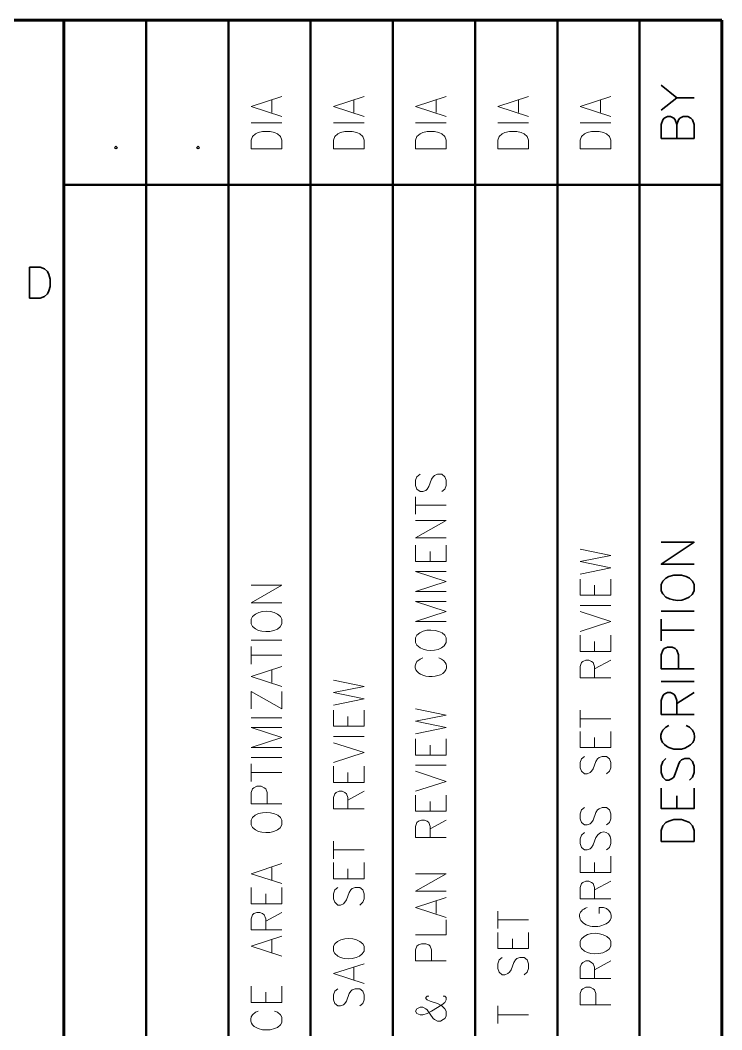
# Model space of a CAD drawing. Header units: inches. Extents: x 5 to 516, y -193 to 129.
# Drawn here: x 57.057 to 59.901, y -167.277 to -163.186 of the extents above; entities that cross this region are included whole.
import ezdxf

# ---------------------------------------------------------------- set-up
doc = ezdxf.new("R2010")
doc.units = ezdxf.units.IN
doc.header["$MEASUREMENT"] = 0
doc.layers.add('PDF7_Geometry', color=7, linetype='Continuous')

msp = doc.modelspace()

# ---------------------------------------------------------------- linework, layer by layer
at = {"layer": 'PDF7_Geometry', "lineweight": 60}
for points in [[(59.9013316, -193.1846724), (59.9013316, -163.1857822), (14.901328, -163.1857822), (14.901328, -193.1846724)], [(57.2346648, -163.1857822), (57.2346648, -193.1846724)]]:
    msp.add_lwpolyline(points, dxfattribs=at)
at = {"layer": 'PDF7_Geometry', "lineweight": 50}
for points in [[(57.5679981, -163.1857822), (57.5679981, -169.519116)], [(57.9013315, -163.1857822), (57.9013315, -169.519116)], [(58.2346648, -163.1857822), (58.2346648, -169.519116)], [(58.5679982, -163.1857822), (58.5679982, -169.519116)], [(58.9013316, -163.1857822), (58.9013316, -169.519116)], [(59.2346649, -163.1857822), (59.2346649, -169.519116)], [(59.5679983, -163.1857822), (59.5679983, -169.519116)], [(57.2346648, -163.8524489), (59.9013316, -163.8524489)]]:
    msp.add_lwpolyline(points, dxfattribs=at)
at = {"layer": 'PDF7_Geometry', "lineweight": 35}
for points in [[(59.6557759, -163.449115), (59.7191092, -163.5002261)], [(59.6557759, -163.5502254), (59.7191092, -163.5002254), (59.7891092, -163.5002254)], [(59.7891095, -163.6646709), (59.6557761, -163.6646709), (59.6557761, -163.6080042), (59.6624428, -163.5891153), (59.6679983, -163.5824486), (59.6813317, -163.575782), (59.6935539, -163.575782), (59.7068872, -163.5824486), (59.7124428, -163.5891153), (59.7191095, -163.6080042), (59.7191095, -163.6646709)], [(59.7191092, -163.6080054), (59.7257759, -163.5891165), (59.7313314, -163.5824498), (59.7446648, -163.5757831), (59.7635536, -163.5757831), (59.7757759, -163.5824498), (59.7824425, -163.5891165), (59.7891092, -163.6080054), (59.7891092, -163.664672)], [(59.7891095, -165.3902275), (59.6557761, -165.3902275), (59.7891095, -165.3013387), (59.6557761, -165.3013387)], [(59.7891092, -165.4980043), (59.7891092, -165.4724488), (59.7824426, -165.4591154), (59.7702203, -165.4468932), (59.756887, -165.4402266), (59.7379981, -165.434671), (59.706887, -165.434671), (59.686887, -165.4402266), (59.6746648, -165.4468932), (59.6624426, -165.4591154), (59.6557759, -165.4724488), (59.6557759, -165.4980043), (59.6624426, -165.5102266), (59.6746648, -165.5235599)], [(59.6557759, -165.5802277), (59.7891092, -165.5802277)], [(59.6557759, -165.7013373), (59.6557759, -165.6124484)], [(59.6557759, -165.6568924), (59.7891092, -165.6568924)], [(59.7891095, -165.8146706), (59.6557761, -165.8146706), (59.6557761, -165.7580039), (59.6624428, -165.739115), (59.6679983, -165.7324483), (59.6813317, -165.7257817), (59.7002206, -165.7257817), (59.7124428, -165.7324483), (59.7191095, -165.739115), (59.7257761, -165.7580039), (59.7257761, -165.8146706)], [(59.6557759, -165.8657819), (59.7891092, -165.8657819)], [(59.7891095, -165.9991166), (59.6557761, -165.9991166), (59.6557761, -165.9424499), (59.6624428, -165.923561), (59.6679983, -165.9168943), (59.6813317, -165.9102277), (59.6935539, -165.9102277), (59.7068872, -165.9168943), (59.7124428, -165.923561), (59.7191095, -165.9424499), (59.7191095, -165.9991166)], [(59.7191092, -165.9546717), (59.7891092, -165.9102272)], [(59.6868872, -166.0435615), (59.6746649, -166.0502281), (59.6624427, -166.0624504)], [(59.7824427, -166.0624504), (59.7702205, -166.0502281), (59.7568872, -166.0435615)], [(59.6868872, -166.1324504), (59.7068872, -166.139117), (59.7379983, -166.139117)], [(59.6746649, -166.1768939), (59.6624426, -166.1902272), (59.655776, -166.2091161), (59.655776, -166.2346717), (59.6624426, -166.2535606), (59.6746649, -166.2657828), (59.6868871, -166.2657828), (59.7002204, -166.2591161), (59.7068871, -166.2535606), (59.7124426, -166.2402273), (59.725776, -166.2024495), (59.7313315, -166.1902272), (59.7379982, -166.1835606), (59.7513315, -166.1768939), (59.7702204, -166.1768939), (59.7824426, -166.1902272), (59.7891093, -166.2091161), (59.7891093, -166.2346717), (59.7824426, -166.2535606), (59.7702204, -166.2657828)], [(59.7891095, -166.2980047), (59.7891095, -166.3802269), (59.6557761, -166.3802269), (59.6557761, -166.2980047)], [(59.7191092, -166.3802269), (59.7191092, -166.3291158)]]:
    msp.add_lwpolyline(points, dxfattribs=at)
at = {"layer": 'PDF7_Geometry', "lineweight": 15}
for points in [[(58.1179981, -163.5757833), (57.9935537, -163.5357833), (58.1179981, -163.4946722)], [(58.076887, -163.5602261), (58.076887, -163.5102261)], [(58.4513315, -163.5757833), (58.326887, -163.5357833), (58.4513315, -163.4946722)], [(58.4102203, -163.5602261), (58.4102203, -163.5102261)], [(58.7846648, -163.5757833), (58.6602204, -163.5357833), (58.7846648, -163.4946722)], [(58.7435537, -163.5602261), (58.7435537, -163.5102261)], [(59.1179982, -163.5757833), (58.9935537, -163.5357833), (59.1179982, -163.4946722)], [(59.0768871, -163.5602261), (59.0768871, -163.5102261)], [(59.4513316, -163.5757833), (59.3268871, -163.5357833), (59.4513316, -163.4946722)], [(59.4102204, -163.5602261), (59.4102204, -163.5102261)], [(57.9935536, -163.6013367), (58.1179981, -163.6013367)], [(58.326887, -163.6013367), (58.4513315, -163.6013367)], [(58.6602204, -163.6013367), (58.7846648, -163.6013367)], [(58.9935537, -163.6013367), (59.1179982, -163.6013367)], [(59.3268871, -163.6013367), (59.4513315, -163.6013367)], [(58.6779983, -165.0257821), (58.665776, -165.0357821), (58.6602205, -165.0502265), (58.6602205, -165.0713376), (58.665776, -165.0857821), (58.6779983, -165.0957821), (58.6891094, -165.0957821), (58.7013316, -165.0913376), (58.7068872, -165.0857821), (58.7135538, -165.0757821), (58.7246649, -165.0457821), (58.7313316, -165.0357821), (58.7368872, -165.0302265), (58.7491094, -165.0257821), (58.7668872, -165.0257821), (58.7791094, -165.0357821), (58.7846649, -165.0502265), (58.7846649, -165.0713376), (58.7791094, -165.0857821), (58.7668872, -165.0957821)], [(58.6602204, -165.1868946), (58.6602204, -165.1168946)], [(58.6602204, -165.1513382), (58.7846648, -165.1513382)], [(58.7846648, -165.2835607), (58.6602204, -165.2835607), (58.7846648, -165.2124496), (58.6602204, -165.2124496)], [(58.7846648, -165.3135591), (58.7846648, -165.3791146), (58.6602204, -165.3791146), (58.6602204, -165.3135591)], [(58.7191091, -165.3791146), (58.7191091, -165.3391146)], [(59.3268871, -165.4302259), (59.4513315, -165.4046704), (59.3268871, -165.3791148), (59.4513315, -165.3546704), (59.3268871, -165.3291148)], [(58.7846648, -165.5013387), (58.6602204, -165.5013387), (58.7846648, -165.4602276), (58.6602204, -165.4202275), (58.7846648, -165.4202275)], [(58.1179981, -165.5468935), (57.9935537, -165.5468935), (58.1179981, -165.4757824), (57.9935537, -165.4757824)], [(59.4513316, -165.4502281), (59.4513316, -165.5157837), (59.3268871, -165.5157837), (59.3268871, -165.4502281)], [(59.3857758, -165.5157837), (59.3857758, -165.4757837)], [(58.7846648, -165.6224483), (58.6602204, -165.6224483), (58.7846648, -165.5813371), (58.6602204, -165.5413371), (58.7846648, -165.5413371)], [(59.3268871, -165.5568942), (59.4513315, -165.5568942)], [(57.9991092, -165.602449), (57.9935536, -165.612449), (57.9935536, -165.632449), (57.9991092, -165.642449), (58.0113314, -165.652449)], [(58.1179981, -165.632449), (58.1179981, -165.612449), (58.1124425, -165.602449)], [(59.3268871, -165.6624489), (59.4513315, -165.6224489), (59.3268871, -165.5813378)], [(58.6657759, -165.6780037), (58.6602204, -165.6880037), (58.6602204, -165.7080037), (58.6657759, -165.7180037), (58.6779981, -165.7291148)], [(58.7846648, -165.7080037), (58.7846648, -165.6880037), (58.7791093, -165.6780037)], [(59.4513316, -165.6780045), (59.4513316, -165.7435601), (59.3268871, -165.7435601), (59.3268871, -165.6780045)], [(57.9935536, -165.6980053), (58.1179981, -165.6980053)], [(57.9935536, -165.7946714), (57.9935536, -165.7235603)], [(59.3857758, -165.7435601), (59.3857758, -165.7035601)], [(57.9935536, -165.759115), (58.1179981, -165.759115)], [(58.6891092, -165.7691157), (58.6779981, -165.7746713), (58.6657759, -165.7846713)], [(58.1179981, -165.8857833), (57.9935537, -165.8446722), (58.1179981, -165.8046722)], [(59.4513316, -165.850227), (59.3268871, -165.850227), (59.3268871, -165.8046714), (59.3324427, -165.7891158), (59.3379982, -165.7846714), (59.3502204, -165.7791158), (59.3624427, -165.7791158), (59.3735538, -165.7846714), (59.3802204, -165.7891158), (59.385776, -165.8046714), (59.385776, -165.850227)], [(59.3857758, -165.8146706), (59.4513314, -165.779115)], [(58.076887, -165.8702261), (58.076887, -165.819115)], [(58.326887, -165.9613381), (58.4513315, -165.9357825), (58.326887, -165.910227), (58.4513315, -165.8857825), (58.326887, -165.860227)], [(58.1179981, -165.9057819), (58.1179981, -165.976893), (57.9935537, -165.9057819), (57.9935537, -165.976893)], [(57.9935536, -166.0124494), (58.1179981, -166.0124494)], [(58.4513315, -165.981338), (58.4513315, -166.0468935), (58.326887, -166.0468935), (58.326887, -165.981338)], [(58.3857758, -166.0468935), (58.3857758, -166.0068935)], [(58.6602204, -166.0780034), (58.7846648, -166.0524478), (58.6602204, -166.0268923), (58.7846648, -166.0013367), (58.6602204, -165.9768923)], [(59.3268871, -166.05245), (59.3268871, -165.9813389)], [(59.3268871, -166.0168936), (59.4513315, -166.0168936)], [(58.1179981, -166.133559), (57.9935537, -166.133559), (58.1179981, -166.0924478), (57.9935537, -166.0524478), (58.1179981, -166.0524478)], [(58.326887, -166.0880041), (58.4513315, -166.0880041)], [(58.7846648, -166.0980056), (58.7846648, -166.1635611), (58.6602204, -166.1635611), (58.6602204, -166.0980056)], [(59.4513316, -166.0680034), (59.4513316, -166.133559), (59.3268871, -166.133559), (59.3268871, -166.0680034)], [(59.3857758, -166.133559), (59.3857758, -166.0924478)], [(58.326887, -166.193561), (58.4513315, -166.153561), (58.326887, -166.113561)], [(58.7191091, -166.1635611), (58.7191091, -166.1235611)], [(57.9935536, -166.1735596), (58.1179981, -166.1735596)], [(59.344665, -166.1691153), (59.3324428, -166.1791153), (59.3268872, -166.1935598), (59.3268872, -166.2146709), (59.3324428, -166.2291153), (59.344665, -166.2391153), (59.3557761, -166.2391153), (59.3679983, -166.2346709), (59.3735539, -166.2291153), (59.3802205, -166.2191153), (59.3913317, -166.1891153), (59.3979983, -166.1791153), (59.4035539, -166.1735598), (59.4157761, -166.1691153), (59.4335539, -166.1691153), (59.4457761, -166.1791153), (59.4513317, -166.1935598), (59.4513317, -166.2146709), (59.4457761, -166.2291153), (59.4335539, -166.2391153)], [(57.9935536, -166.270228), (57.9935536, -166.1991169)], [(58.4513315, -166.2091167), (58.4513315, -166.2746722), (58.326887, -166.2746722), (58.326887, -166.2091167)], [(58.6602204, -166.2046717), (58.7846648, -166.2046717)], [(57.9935536, -166.2346716), (58.1179981, -166.2346716)], [(58.3857758, -166.2746722), (58.3857758, -166.2346722)], [(58.6602204, -166.3102264), (58.7846648, -166.2702264), (58.6602204, -166.2291152)], [(58.1179981, -166.3613377), (57.9935537, -166.3613377), (57.9935537, -166.3157821), (57.9991092, -166.3002265), (58.0046648, -166.2957821), (58.016887, -166.2902265), (58.0346648, -166.2902265), (58.046887, -166.2957821), (58.0524426, -166.3002265), (58.0579981, -166.3157821), (58.0579981, -166.3613377)], [(58.4513315, -166.3813391), (58.326887, -166.3813391), (58.326887, -166.3357835), (58.3324426, -166.320228), (58.3379981, -166.3157835), (58.3502204, -166.310228), (58.3624426, -166.310228), (58.3735537, -166.3157835), (58.3802204, -166.320228), (58.3857759, -166.3357835), (58.3857759, -166.3813391)], [(58.3857758, -166.3457827), (58.4513313, -166.3102272)], [(58.7846648, -166.325782), (58.7846648, -166.3913376), (58.6602204, -166.3913376), (58.6602204, -166.325782)], [(58.7191091, -166.3913376), (58.7191091, -166.3513376)], [(59.344665, -166.3757826), (59.3324428, -166.3857826), (59.3268872, -166.4013382), (59.3268872, -166.4213382), (59.3324428, -166.4368938), (59.344665, -166.4468938), (59.3557761, -166.4468938), (59.3679983, -166.4424493), (59.3735539, -166.4368938), (59.3802205, -166.4268938), (59.3913317, -166.3968938), (59.3979983, -166.3857826), (59.4035539, -166.3813382), (59.4157761, -166.3757826), (59.4335539, -166.3757826), (59.4457761, -166.3857826), (59.4513317, -166.4013382), (59.4513317, -166.4213382), (59.4457761, -166.4368938), (59.4335539, -166.4468938)], [(57.9991092, -166.4168931), (57.9935536, -166.4268931), (57.9935536, -166.4468931), (57.9991092, -166.4568931), (58.0113314, -166.4668931)], [(58.1179981, -166.4468931), (58.1179981, -166.4268931), (58.1124425, -166.4168931)], [(58.7846648, -166.4980044), (58.6602204, -166.4980044), (58.6602204, -166.4524489), (58.6657759, -166.4368933), (58.6713315, -166.4313377), (58.6835537, -166.4268933), (58.6957759, -166.4268933), (58.7068871, -166.4313377), (58.7135537, -166.4368933), (58.7191093, -166.4524489), (58.7191093, -166.4980044)], [(58.7191091, -166.462448), (58.7846647, -166.4268925)], [(59.344665, -166.476893), (59.3324428, -166.4880041), (59.3268872, -166.5024486), (59.3268872, -166.5224486), (59.3324428, -166.5380042), (59.344665, -166.5480042), (59.3557761, -166.5480042), (59.3679983, -166.5435597), (59.3735539, -166.5380042), (59.3802205, -166.5280041), (59.3913317, -166.4980041)], [(58.326887, -166.5835599), (58.326887, -166.5124488)], [(58.326887, -166.5480058), (58.4513315, -166.5480058)], [(59.4513317, -166.5224486), (59.4457761, -166.5380042), (59.4335539, -166.5480042)], [(59.4513316, -166.5735599), (59.4513316, -166.6391155), (59.3268871, -166.6391155), (59.3268871, -166.5735599)], [(58.1179981, -166.6846703), (57.9935537, -166.6446703), (58.1179981, -166.6035592)], [(58.076887, -166.6691154), (58.076887, -166.6191154)], [(58.4513315, -166.5991155), (58.4513315, -166.6646711), (58.326887, -166.6646711), (58.326887, -166.5991155)], [(58.3857758, -166.6646711), (58.3857758, -166.6246711)], [(59.3857758, -166.6391155), (59.3857758, -166.5991154)], [(58.7846648, -166.7146725), (58.6602204, -166.7146725), (58.7846648, -166.6446725), (58.6602204, -166.6446725)], [(58.1179981, -166.7002282), (58.1179981, -166.7657838), (57.9935537, -166.7657838), (57.9935537, -166.7002282)], [(58.3446649, -166.7002275), (58.3324427, -166.7102275), (58.3268871, -166.725783), (58.3268871, -166.745783), (58.3324427, -166.7602275), (58.3446649, -166.7713386), (58.355776, -166.7713386), (58.3679982, -166.765783), (58.3735538, -166.7602275), (58.3802205, -166.7502275), (58.3913316, -166.7202275), (58.3979982, -166.7102275), (58.4035538, -166.7046719), (58.415776, -166.7002275), (58.4335538, -166.7002275), (58.445776, -166.7102275), (58.4513316, -166.725783), (58.4513316, -166.745783), (58.445776, -166.7602275), (58.4335538, -166.7713386)], [(59.4513316, -166.7457823), (59.3268871, -166.7457823), (59.3268871, -166.7002267), (59.3324427, -166.6846712), (59.3379982, -166.6802267), (59.3502204, -166.6746712), (59.3624427, -166.6746712), (59.3735538, -166.6802267), (59.3802204, -166.6846712), (59.385776, -166.7002267), (59.385776, -166.7457823)], [(59.3857758, -166.7102282), (59.4513314, -166.6746726)], [(58.0524424, -166.7657838), (58.0524424, -166.7257838)], [(58.7846648, -166.8213393), (58.6602204, -166.7813393), (58.7846648, -166.7402282)], [(58.7435537, -166.8057821), (58.7435537, -166.7557821)], [(59.4335537, -166.7857831), (59.4213315, -166.7813387), (59.4035537, -166.7813387), (59.4035537, -166.8057831)], [(58.1179981, -166.8724484), (57.9935537, -166.8724484), (57.9935537, -166.8268928), (57.9991092, -166.8113372), (58.0046648, -166.8057817), (58.016887, -166.8013372), (58.0291092, -166.8013372), (58.0402203, -166.8057817), (58.046887, -166.8113372), (58.0524426, -166.8268928), (58.0524426, -166.8724484)], [(58.0524424, -166.8368942), (58.117998, -166.8013387)], [(58.6602204, -166.8924498), (58.7846648, -166.8924498), (58.7846648, -166.8313387)], [(58.9935537, -166.8668942), (58.9935537, -166.795783)], [(58.9935537, -166.8313378), (59.1179982, -166.8313378)], [(58.1179981, -166.9780053), (57.9935537, -166.9380053), (58.1179981, -166.8968942)], [(58.076887, -166.9635603), (58.076887, -166.9124492)], [(59.1179982, -166.8824498), (59.1179982, -166.9480054), (58.9935537, -166.9480054), (58.9935537, -166.8824498)], [(59.0524425, -166.9480054), (59.0524425, -166.9080054)], [(59.3324426, -166.9080046), (59.3268871, -166.9180046), (59.3268871, -166.9380046), (59.3324426, -166.9480046), (59.3446649, -166.9580046)], [(59.4513315, -166.9380046), (59.4513315, -166.9180046), (59.445776, -166.9080046)], [(58.3324426, -166.9280038), (58.326887, -166.9380038), (58.326887, -166.9580038), (58.3324426, -166.9680038), (58.3446648, -166.9780038)], [(58.4513315, -166.9580038), (58.4513315, -166.9380038), (58.4457759, -166.9280038)], [(58.7846648, -166.9980045), (58.6602204, -166.9980045), (58.6602204, -166.9524489), (58.6657759, -166.9380045), (58.6713315, -166.9324489), (58.6835537, -166.9280045), (58.7013315, -166.9280045), (58.7135537, -166.9324489), (58.7191093, -166.9380045), (58.7246648, -166.9524489), (58.7246648, -166.9980045)], [(59.0113316, -166.9835595), (58.9991094, -166.9935595), (58.9935538, -167.009115), (58.9935538, -167.029115), (58.9991094, -167.0435595), (59.0113316, -167.0546706), (59.0224427, -167.0546706), (59.034665, -167.049115), (59.0402205, -167.0435595), (59.0468872, -167.0335595), (59.0579983, -167.0035595), (59.064665, -166.9935595), (59.0702205, -166.9880039), (59.0824427, -166.9835595), (59.1002205, -166.9835595), (59.1124427, -166.9935595), (59.1179983, -167.009115), (59.1179983, -167.029115), (59.1124427, -167.0435595), (59.1002205, -167.0546706)], [(59.4513316, -167.0691149), (59.3268871, -167.0691149), (59.3268871, -167.0235594), (59.3324427, -167.0091149), (59.3379982, -167.0035594), (59.3502204, -166.9980038), (59.3624427, -166.9980038), (59.3735538, -167.0035594), (59.3802204, -167.0091149), (59.385776, -167.0235594), (59.385776, -167.0691149)], [(59.3857758, -167.0335608), (59.4513314, -166.9980053)], [(58.4513315, -167.0891164), (58.326887, -167.0491164), (58.4513315, -167.0091164)], [(58.4102203, -167.0746714), (58.4102203, -167.0235603)], [(58.1179981, -167.1002278), (58.1179981, -167.1657833), (57.9935537, -167.1657833), (57.9935537, -167.1002278)], [(58.3446649, -167.1102278), (58.3324427, -167.1202278), (58.3268871, -167.1346722), (58.3268871, -167.1557833), (58.3324427, -167.1702278), (58.3446649, -167.1802278), (58.355776, -167.1802278), (58.3679982, -167.1757833), (58.3735538, -167.1702278), (58.3802205, -167.1602278), (58.3913316, -167.1302278), (58.3979982, -167.1202278), (58.4035538, -167.1146722), (58.415776, -167.1102278), (58.4335538, -167.1102278), (58.445776, -167.1202278), (58.4513316, -167.1346722), (58.4513316, -167.1557833), (58.445776, -167.1702278), (58.4335538, -167.1802278)], [(59.4513316, -167.1757818), (59.3268871, -167.1757818), (59.3268871, -167.1302262), (59.3324427, -167.1146707), (59.3379982, -167.1102262), (59.3502204, -167.1046707), (59.3679982, -167.1046707), (59.3802204, -167.1102262), (59.385776, -167.1146707), (59.3913316, -167.1302262), (59.3913316, -167.1757818)], [(58.0524424, -167.1657833), (58.0524424, -167.1246722)], [(58.7135538, -167.1402277), (58.7068871, -167.1402277), (58.7013316, -167.1457832), (58.7013316, -167.1502277), (58.7068871, -167.1557832), (58.7191093, -167.1602277), (58.7491093, -167.1702277), (58.7668871, -167.1802277), (58.7791093, -167.1913388), (58.7846649, -167.2013388), (58.7846649, -167.2213388), (58.7791093, -167.2313388), (58.7724427, -167.2357833), (58.7613316, -167.2413388), (58.7491093, -167.2413388), (58.7368871, -167.2357833), (58.7313316, -167.2313388), (58.7068871, -167.1957832), (58.7013316, -167.1913388), (58.6891093, -167.1857832), (58.6779982, -167.1857832), (58.665776, -167.1913388), (58.6602204, -167.2013388), (58.665776, -167.2113388), (58.6779982, -167.2157832), (58.6891093, -167.2157832), (58.7068871, -167.2113388), (58.7246649, -167.2013388), (58.7668871, -167.1757832), (58.7791093, -167.1657832), (58.7846649, -167.1557832), (58.7846649, -167.1457832), (58.7791093, -167.1402277), (58.7724427, -167.1402277)], [(58.0224425, -167.2013374), (58.0113314, -167.2057819), (57.9991091, -167.2157819)], [(58.0224425, -167.2713375), (58.0402203, -167.276893), (58.0702203, -167.276893), (58.087998, -167.2713375), (58.1002203, -167.266893), (58.1124425, -167.256893), (58.117998, -167.246893), (58.117998, -167.2257819), (58.1124425, -167.2157819), (58.1002203, -167.2057819), (58.087998, -167.2013374)], [(58.9935537, -167.2513388), (58.9935537, -167.1802277)], [(58.9935537, -167.2157824), (59.1179982, -167.2157824)]]:
    msp.add_lwpolyline(points, dxfattribs=at)
for points in [[(58.1179981, -163.7068936), (57.9935537, -163.7068936), (57.9935537, -163.6713381), (57.9991092, -163.6568936), (58.0113314, -163.6468936), (58.0224426, -163.6413381), (58.0402203, -163.6368936), (58.0702203, -163.6368936), (58.0879981, -163.6413381), (58.1002203, -163.6468936), (58.1124426, -163.6568936), (58.1179981, -163.6713381)], [(58.4513315, -163.7068936), (58.326887, -163.7068936), (58.326887, -163.6713381), (58.3324426, -163.6568936), (58.3446648, -163.6468936), (58.3557759, -163.6413381), (58.3735537, -163.6368936), (58.4035537, -163.6368936), (58.4213315, -163.6413381), (58.4335537, -163.6468936), (58.4457759, -163.6568936), (58.4513315, -163.6713381)], [(58.7846648, -163.7068936), (58.6602204, -163.7068936), (58.6602204, -163.6713381), (58.6657759, -163.6568936), (58.6779982, -163.6468936), (58.6891093, -163.6413381), (58.7068871, -163.6368936), (58.7368871, -163.6368936), (58.7546648, -163.6413381), (58.7668871, -163.6468936), (58.7791093, -163.6568936), (58.7846648, -163.6713381)], [(59.1179982, -163.7068936), (58.9935537, -163.7068936), (58.9935537, -163.6713381), (58.9991093, -163.6568936), (59.0113315, -163.6468936), (59.0224426, -163.6413381), (59.0402204, -163.6368936), (59.0702204, -163.6368936), (59.0879982, -163.6413381), (59.1002204, -163.6468936), (59.1124426, -163.6568936), (59.1179982, -163.6713381)], [(59.4513316, -163.7068936), (59.3268871, -163.7068936), (59.3268871, -163.6713381), (59.3324427, -163.6568936), (59.3446649, -163.6468936), (59.355776, -163.6413381), (59.3735538, -163.6368936), (59.4035538, -163.6368936), (59.4213316, -163.6413381), (59.4335538, -163.6468936), (59.445776, -163.6568936), (59.4513316, -163.6713381)], [(57.4391091, -163.7024494), (57.4457758, -163.7068938), (57.4513313, -163.7024494), (57.4457758, -163.6968938)], [(57.7724425, -163.7024494), (57.7791091, -163.7068938), (57.7846647, -163.7024494), (57.7791091, -163.6968938)]]:
    msp.add_lwpolyline(points, close=True, dxfattribs=at)
at = {"layer": 'PDF7_Geometry', "lineweight": 35}
for points in [[(57.0957759, -164.3124483), (57.0957759, -164.1868928), (57.1379981, -164.1868928), (57.1557759, -164.1935594), (57.1679981, -164.2046705), (57.1735537, -164.2168928), (57.1791092, -164.2346705), (57.1791092, -164.2646705), (57.1735537, -164.2824483), (57.1679981, -164.2946705), (57.1557759, -164.3057817), (57.1379981, -164.3124483)], [(59.7891095, -166.5135593), (59.6557761, -166.5135593), (59.6557761, -166.4691149), (59.6624428, -166.450226), (59.674665, -166.4368927), (59.6868872, -166.4313371), (59.7068872, -166.4246704), (59.7379983, -166.4246704), (59.7568872, -166.4313371), (59.7702206, -166.4368927), (59.7824428, -166.450226), (59.7891095, -166.4691149)]]:
    msp.add_lwpolyline(points, close=True, dxfattribs=at)
at = {"layer": 'PDF7_Geometry', "lineweight": 15}
for centre, major_axis, ratio, start_param, end_param in [((58.7187463, -165.8034656), (-0.067391, 0.0039513), 0.623242957, 1.152200203, 4.187085092), ((59.3838189, -166.8182872), (-0.0591321, 0.0050383), 0.680906226, 5.263436312, 8.597613329)]:
    msp.add_ellipse(centre, major_axis=major_axis, ratio=ratio, start_param=start_param, end_param=end_param, dxfattribs=at)
at = {"layer": 'PDF7_Geometry', "lineweight": 35}
for points in [[(59.6746648, -165.5235599), (59.7107018, -165.5457636), (59.7715352, -165.541634), (59.7891092, -165.4980043)], [(59.6624427, -166.0624504), (59.6428686, -166.0903763), (59.6585723, -166.1207281), (59.6868872, -166.1324504)], [(59.7379983, -166.139117), (59.7749983, -166.131043), (59.8074242, -166.1013393), (59.7824427, -166.0624504)]]:
    msp.add_open_spline(points, degree=3, dxfattribs=at)
at = {"layer": 'PDF7_Geometry', "lineweight": 15}
for points in [[(58.1124425, -165.602449), (58.0827574, -165.5733008), (58.028961, -165.5721527), (57.9991092, -165.602449)], [(58.0113314, -165.652449), (58.0378499, -165.670949), (58.1054981, -165.6670601), (58.1179981, -165.632449)], [(58.7791093, -165.6780037), (58.7542944, -165.6503), (58.6905907, -165.6494296), (58.6657759, -165.6780037)], [(58.6779981, -165.7291148), (58.7110537, -165.7465222), (58.7662759, -165.7455963), (58.7846648, -165.7080037)], [(58.6657759, -165.7846713), (58.6478685, -165.8092454), (58.6649796, -165.8311343), (58.6891092, -165.8402269)], [(58.1124425, -166.4168931), (58.0876277, -166.3891894), (58.023924, -166.388319), (57.9991092, -166.4168931)], [(58.0113314, -166.4668931), (58.0378499, -166.4853931), (58.1054981, -166.4815042), (58.1179981, -166.4468931)], [(59.3913317, -166.4980041), (59.414202, -166.4568745), (59.4595909, -166.4754486), (59.4513317, -166.5224486)], [(59.4213315, -166.8513387), (59.4559241, -166.8440794), (59.4657759, -166.8039683), (59.4335537, -166.7857831)], [(58.4457759, -166.9280038), (58.4209611, -166.9003001), (58.3572574, -166.8994297), (58.3324426, -166.9280038)], [(59.445776, -166.9080046), (59.4207019, -166.8790046), (59.3574426, -166.8781343), (59.3324426, -166.9080046)], [(58.3446648, -166.9780038), (58.3711833, -166.9965223), (58.4388315, -166.9926149), (58.4513315, -166.9580038)], [(59.3446649, -166.9580046), (59.3711834, -166.9765046), (59.4388315, -166.9726157), (59.4513315, -166.9380046)], [(57.9991091, -167.2157819), (57.9816277, -167.2389486), (57.9971091, -167.264893), (58.0224425, -167.2713375)]]:
    msp.add_open_spline(points, degree=3, dxfattribs=at)

doc.saveas('drawing.dxf')
